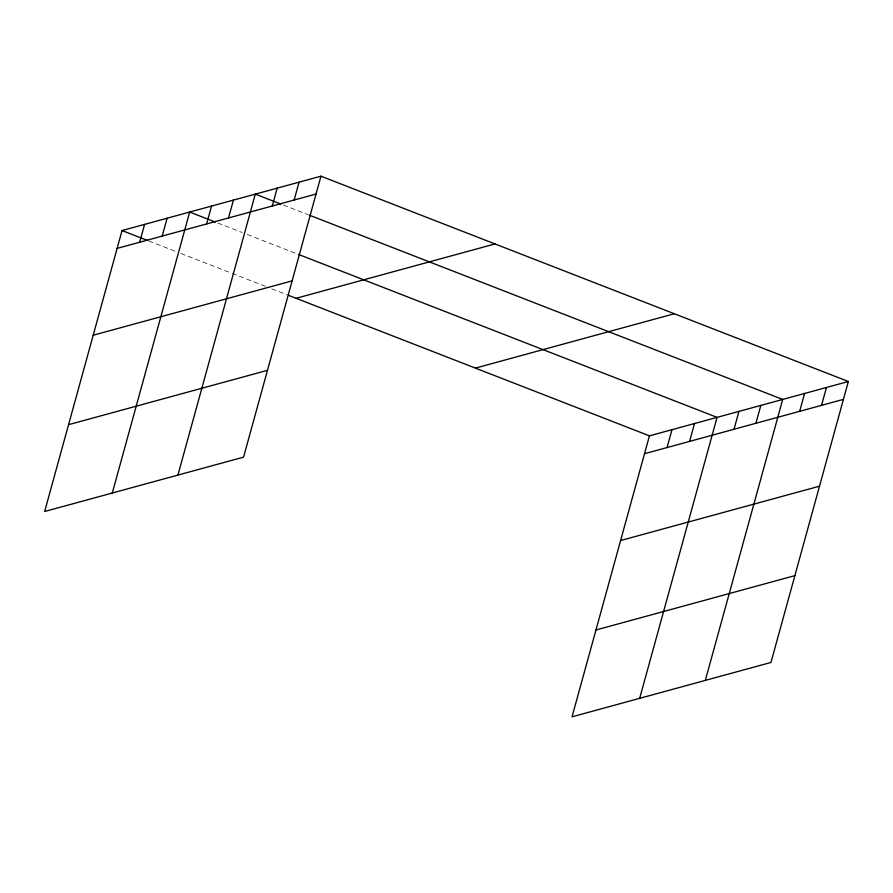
<?xml version="1.0" encoding="UTF-8"?>
<svg xmlns="http://www.w3.org/2000/svg" width="893" height="893" viewBox="0 0 893 893"><rect width="100%" height="100%" fill="white"/><g stroke="black" fill="none" stroke-linecap="round" stroke-linejoin="round"><path stroke-width="0.67" stroke-dasharray="4.46 3.35" d="M283.461 205.089L307.784 214.554M217.825 223.027L242.137 232.493M247.261 234.479L297.168 253.913M148.908 241.01L175.787 251.469M180.911 253.456L230.818 272.89M232.091 273.392L265.366 286.34M271.762 288.83L287.122 294.813"/><path stroke-width="1.34" d="M320.955 176.189L122.04 230.539L44.65 511.499L243.566 457.149L320.955 176.189L848.35 381.501L770.96 662.461L572.045 716.811L649.434 435.851L848.35 381.501M139.665 242.249L144.588 224.389M162.202 236.087L167.125 218.227M112.284 493.025L189.673 212.065L215.269 222.022M206.629 223.942L211.552 206.082M228.508 217.959L233.43 200.11M177.919 475.087L255.309 194.127L280.904 204.084M272.276 206.004L277.187 188.144M294.154 200.021L299.066 182.172M667.06 447.549L671.982 429.689M689.608 441.388L694.52 423.528M639.678 698.326L717.068 417.377L298.441 254.405M734.024 429.254L738.946 411.394M755.913 423.271L760.825 405.411M705.325 680.388L782.703 399.439L309.056 215.046M799.67 411.316L804.593 393.456M821.549 405.333L826.471 387.473M117.117 248.399L316.033 194.049M93.207 335.221L292.123 280.871M296.085 298.295L494.99 243.945M68.56 424.677L267.476 370.327M475.4 368.106L674.304 313.744M644.523 453.711L843.427 399.361M620.602 540.533L819.517 486.183M595.966 629.989L794.882 575.628M122.04 230.539L147.635 240.507M288.406 295.304L649.434 435.851"/></g></svg>
